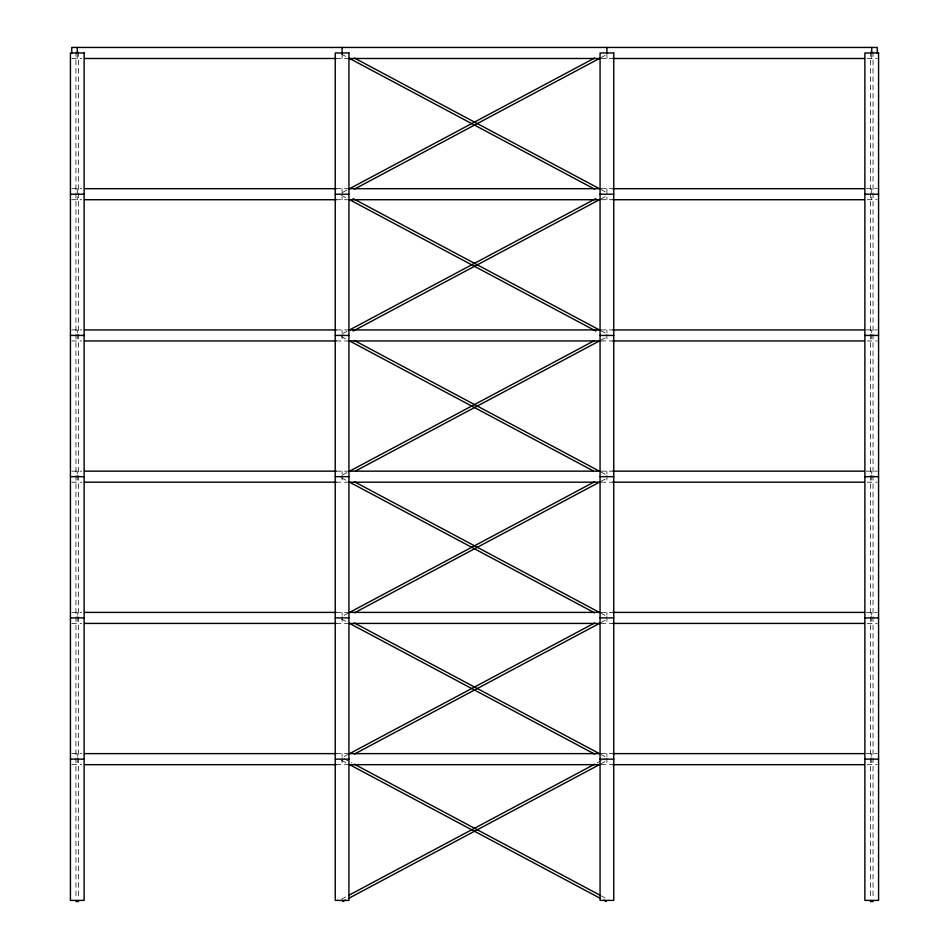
<?xml version="1.0" encoding="UTF-8"?>
<svg xmlns="http://www.w3.org/2000/svg" width="949" height="949" viewBox="0 0 949 949"><rect width="100%" height="100%" fill="white"/><g stroke="black" fill="none" stroke-linecap="round" stroke-linejoin="round"><path stroke-width="0.71" stroke-dasharray="4.75 3.56" d="M342.779 192.339L347.986 189.551M601.014 57.616L607.526 54.14M342.779 333.573L347.986 330.786M601.014 198.851L607.526 195.375M342.779 474.808L347.986 472.033M601.014 340.086L607.526 336.61M344.072 615.355L347.986 613.268M601.014 481.321L607.526 477.845M344.072 756.59L347.986 754.502M601.014 622.556L607.526 619.08M341.474 899.213L347.986 895.737M597.158 762.854L604.976 758.678M601.014 763.791L607.526 760.315M71.756 58.482L81.709 58.482M336.171 58.482L348.01 58.482M600.99 58.482L612.829 58.482M867.291 58.482L877.244 58.482M71.756 188.685L81.709 188.685M336.171 188.685L348.01 188.685M600.99 188.685L612.829 188.685M866.212 188.685L877.244 188.685M71.756 199.717L81.709 199.717M336.171 199.717L348.01 199.717M600.99 199.717L612.829 199.717M867.291 199.717L877.244 199.717M71.756 329.92L81.709 329.92M336.171 329.92L348.01 329.92M600.99 329.92L612.829 329.92M866.212 329.92L877.244 329.92M71.756 340.952L81.709 340.952M336.171 340.952L348.01 340.952M600.99 340.952L612.829 340.952M867.291 340.952L877.244 340.952M71.756 471.155L81.709 471.155M336.171 471.155L348.01 471.155M600.99 471.155L612.829 471.155M866.212 471.155L877.244 471.155M71.756 482.187L81.709 482.187M336.171 482.187L348.01 482.187M600.99 482.187L612.829 482.187M867.291 482.187L877.244 482.187M71.756 612.39L81.709 612.39M336.171 612.39L348.01 612.39M600.99 612.39L612.829 612.39M866.212 612.39L877.244 612.39M71.756 623.422L81.709 623.422M336.171 623.422L348.01 623.422M600.99 623.422L612.829 623.422M867.291 623.422L877.244 623.422M71.756 753.625L81.709 753.625M336.171 753.625L348.01 753.625M600.99 753.625L612.829 753.625M866.212 753.625L877.244 753.625M71.756 764.669L81.709 764.669M336.171 764.669L348.01 764.669M600.99 764.669L612.829 764.669M867.291 764.669L877.244 764.669M601.014 189.551L606.221 192.339M341.474 54.14L347.986 57.616M601.014 330.786L606.221 333.573M341.474 195.375L347.986 198.851M601.014 472.033L606.221 474.808M341.474 336.61L347.986 340.086M601.014 613.268L604.928 615.355M341.474 477.845L347.986 481.321M601.014 754.502L604.928 756.59M341.474 619.08L347.986 622.556M344.024 758.678L351.842 762.854M601.014 895.737L607.526 899.213M341.474 760.315L347.986 763.791M873.044 51.804L873.044 192.433M873.044 193.038L873.044 333.668M873.044 334.273L873.044 474.903M873.044 475.508L873.044 616.138M873.044 616.743L873.044 757.373M873.044 757.978L873.044 899.213M871.728 54.342L871.728 58.482M871.728 188.685L871.728 199.717M871.728 329.92L871.728 332.684M871.728 334.06L871.728 340.952M871.728 471.155L871.728 473.919M871.728 475.295L871.728 482.187M871.728 612.39L871.728 615.154M871.728 616.53L871.728 623.422M871.728 753.625L871.728 756.389M871.728 757.765L871.728 764.669M870.399 51.804L870.399 192.433M870.399 193.038L870.399 333.668M870.399 334.273L870.399 474.903M870.399 475.508L870.399 616.138M870.399 616.743L870.399 757.373M870.399 757.978L870.399 899.213M606.909 54.342L606.909 58.482M606.909 188.685L606.909 199.717M606.909 329.92L606.909 332.684M606.909 334.06L606.909 340.952M606.909 471.155L606.909 473.919M606.909 475.295L606.909 482.187M606.909 612.39L606.909 615.154M606.909 616.53L606.909 623.422M606.909 753.625L606.909 756.389M606.909 757.765L606.909 764.669M342.091 54.342L342.091 58.482M342.091 188.685L342.091 199.717M342.091 329.92L342.091 332.684M342.091 334.06L342.091 340.952M342.091 471.155L342.091 473.919M342.091 475.295L342.091 482.187M342.091 612.39L342.091 615.154M342.091 616.53L342.091 623.422M342.091 753.625L342.091 756.389M342.091 757.765L342.091 764.669M78.601 51.804L78.601 192.433M78.601 193.038L78.601 333.668M78.601 334.273L78.601 474.903M78.601 475.508L78.601 616.138M78.601 616.743L78.601 757.373M78.601 757.978L78.601 899.213M77.272 54.342L77.272 58.482M77.272 188.685L77.272 199.717M77.272 329.92L77.272 332.684M77.272 334.06L77.272 340.952M77.272 471.155L77.272 473.919M77.272 475.295L77.272 482.187M77.272 612.39L77.272 615.154M77.272 616.53L77.272 623.422M77.272 753.625L77.272 756.389M77.272 757.765L77.272 764.669M75.956 51.804L75.956 192.433M75.956 193.038L75.956 333.668M75.956 334.273L75.956 474.903M75.956 475.508L75.956 616.138M75.956 616.743L75.956 757.373M75.956 757.978L75.956 899.213"/><path stroke-width="1.42" d="M349.291 188.863L594.548 58.055M354.452 189.112L599.709 58.304M349.291 330.098L595.853 198.602M353.147 331.047L599.709 199.551M349.291 471.333L594.548 340.537M355.756 470.882L599.709 340.786M349.291 612.568L594.548 481.772M354.452 612.817L599.709 482.021M349.291 753.803L594.548 623.007M354.452 754.052L599.709 623.256M349.291 895.037L594.548 764.242M342.719 901.55L345.329 900.162M349.232 898.074L599.709 764.491M84.675 58.482L336.171 58.482M349.493 58.482L599.507 58.482M612.829 58.482L864.325 58.482M84.675 188.685L336.171 188.685M349.493 188.685L599.507 188.685M612.829 188.685L864.325 188.685M70.428 194.201L84.117 194.201M335.246 194.201L348.935 194.201M600.065 194.201L613.754 194.201M864.883 194.201L878.572 194.201M84.675 199.717L336.171 199.717M349.493 199.717L599.507 199.717M612.829 199.717L864.325 199.717M84.675 329.92L336.171 329.92M349.493 329.92L599.507 329.92M612.829 329.92L864.325 329.92M70.428 335.436L84.117 335.436M335.246 335.436L348.935 335.436M600.065 335.436L613.754 335.436M864.883 335.436L878.572 335.436M84.675 340.952L336.171 340.952M349.493 340.952L599.507 340.952M612.829 340.952L864.325 340.952M84.675 471.155L336.171 471.155M349.493 471.155L599.507 471.155M612.829 471.155L864.325 471.155M70.428 476.671L84.117 476.671M335.246 476.671L348.935 476.671M600.065 476.671L613.754 476.671M864.883 476.671L878.572 476.671M84.675 482.187L336.171 482.187M349.493 482.187L599.507 482.187M612.829 482.187L864.325 482.187M84.675 612.39L336.171 612.39M349.493 612.39L599.507 612.39M612.829 612.39L864.325 612.39M70.428 617.906L84.117 617.906M335.246 617.906L348.935 617.906M600.065 617.906L613.754 617.906M864.883 617.906L878.572 617.906M84.675 623.422L336.171 623.422M349.493 623.422L599.507 623.422M612.829 623.422L864.325 623.422M84.675 753.625L336.171 753.625M349.493 753.625L599.507 753.625M612.829 753.625L864.325 753.625M70.428 759.141L84.117 759.141M335.246 759.141L348.935 759.141M600.065 759.141L613.754 759.141M864.883 759.141L878.572 759.141M84.675 764.669L336.171 764.669M349.493 764.669L599.507 764.669M612.829 764.669L864.325 764.669M75.956 901.55L78.601 901.55M870.399 901.55L873.044 901.55M354.452 58.055L599.709 188.863M349.291 58.304L594.548 189.112M353.147 198.602L599.709 330.098M349.291 199.551L595.853 331.047M354.452 340.537L599.709 471.333M349.291 340.786L593.244 470.882M354.452 481.772L599.709 612.568M349.291 482.021L594.548 612.817M354.452 623.007L599.709 753.803M349.291 623.256L594.548 754.052M354.452 764.242L599.709 895.037M349.291 764.491L599.768 898.074M603.671 900.162L606.281 901.55M877.244 52.966L877.244 47.45L71.756 47.45L71.756 52.966M871.728 47.45L871.728 52.966M606.909 47.45L606.909 52.966M342.091 47.45L342.091 52.966M77.272 47.45L77.272 52.966M84.117 52.966L70.428 52.966L70.428 900.387L84.117 900.387L84.117 52.966M348.935 52.966L335.246 52.966L335.246 900.387L348.935 900.387L348.935 52.966M613.754 52.966L600.065 52.966L600.065 900.387L613.754 900.387L613.754 52.966M878.572 52.966L864.883 52.966L864.883 900.387L878.572 900.387L878.572 52.966"/></g></svg>
